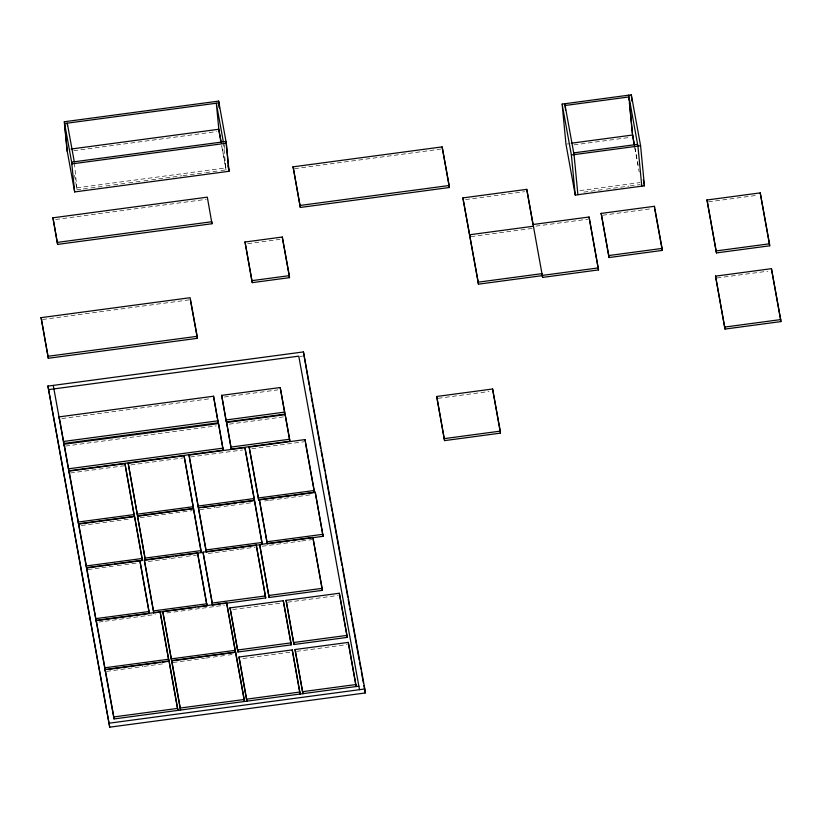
<?xml version="1.0" encoding="UTF-8"?>
<svg xmlns="http://www.w3.org/2000/svg" width="822" height="822" viewBox="0 0 822 822"><rect width="100%" height="100%" fill="white"/><g stroke="black" fill="none" stroke-linecap="round" stroke-linejoin="round"><path stroke-width="0.62" stroke-dasharray="4.11 3.08" d="M73.754 150.703L216.484 131.602M76.806 187.827L225.855 167.883L221.765 145.453M74.535 175.363L77.001 189.831L82.056 189.152M83.32 188.988L89.629 188.135M90.893 187.971L104.784 186.111M106.048 185.947L112.367 185.094M113.631 184.929L127.523 183.07M128.787 182.895L142.679 181.035M143.942 180.871L150.262 180.028M151.525 179.854L181.837 175.805M183.101 175.631L204.575 172.754M205.839 172.589L219.731 170.729M220.995 170.565L226.04 169.887L223.584 144.312M294.553 168.664L441.075 149.059M566.861 144.045L568.639 143.809M573.962 144.888L630.32 137.346M55.68 219.474L206.25 199.335M465.591 199.571L524.457 191.701M579.9 190.622L640.019 182.576M583.846 192.122L605.146 189.276M606.389 189.111L628.943 186.091M630.186 185.926L640.215 184.58M247.71 243.692L279.994 239.366M602.639 215.241L652.072 208.634M708.461 201.842L757.894 195.225M535.903 226.142L587.977 219.176M471.047 236.613L532.42 228.393M42.559 319.481L189.07 299.876M717.01 277.98L767.82 271.188M300.02 356.44L302.558 356.101M61.897 418.542L209.939 398.732M224.406 397.036L277.867 389.875M65.616 446.058L216.186 425.909M229.348 424.152L284.083 416.826M438.167 398.31L488.977 391.508M70.517 472.958L123.865 465.817M130.904 464.923L182.987 457.946M190.488 456.95L242.562 449.983M251.881 448.73L303.955 441.763M81.388 525.494L130.924 518.867M140.223 517.624L192.307 510.657M199.9 509.64L215.138 507.595M216.412 507.431L222.762 506.578M224.036 506.403L238 504.533M239.274 504.369L253.248 502.499M264.612 500.978L268.424 500.464M269.698 500.3L276.048 499.447M277.312 499.273L312.884 494.515M88.108 569.554L100.787 567.858M102.051 567.683L115.994 565.824M117.258 565.649L123.598 564.806M124.862 564.632L136.267 563.111M148.32 561.498L169.866 558.611M171.13 558.446L185.073 556.576M186.337 556.412L196.479 555.056M208.285 553.473L238.699 549.404M239.973 549.23L255.18 547.195M262.372 546.229L300.39 541.143M301.664 540.979L311.795 539.622M98.938 622.048L103.952 621.381M105.206 621.216L155.296 614.507M166.732 612.976L224.344 605.269M232.79 609.534L280.96 603.091M287.556 602.207L338.253 595.426M106.644 671.369L142.956 666.508M144.21 666.344L165.51 663.498M173.175 662.47L204.483 658.278M205.736 658.114L212.004 657.271M213.258 657.107L227.036 655.257M228.28 655.093L232.04 654.589M243.014 658.514L291.173 652.072M296.516 651.363L347.203 644.571M634.913 147.487L638.088 164.945M634.769 147.672L639.187 171.942M224.17 144.61L225.074 149.594M221.735 146.213L226.04 169.887M74.422 163.023L77.001 189.831"/><path stroke-width="1.23" d="M64.28 121.759L218.652 101.106L226.327 143.234L229.03 171.284L74.658 191.937L66.983 149.81L64.28 121.759L71.956 163.886L226.327 143.234M71.041 149.039L218.816 129.26L221.313 142.966M562.114 104.096L631.317 94.828L640.585 145.741L644.448 185.813L575.246 195.071L565.978 144.169L562.114 104.096L571.382 154.998L575.246 195.071M293.094 166.835L442.144 146.891L449.172 185.505L449.367 187.508L300.328 207.452L293.094 166.835L300.328 207.452M571.269 143.223L632.632 135.014L634.45 144.991M52.947 217.809L207.319 197.157L211.984 223.738L57.622 244.391L52.947 217.809L57.622 244.391M573.725 152.892L637.605 144.343M571.382 154.998L640.585 145.741M300.133 205.449L449.172 185.505M57.427 242.387L211.799 221.735L211.984 223.738M462.889 197.907L478.24 282.172L542.119 273.623L542.304 275.627L478.435 284.176L462.889 197.907L526.768 189.358L542.633 277.394L598.519 269.914L589.055 217.008L533.17 224.488M245.028 242.017L282.285 237.034L289.323 275.647L289.519 277.651L252.251 282.645L245.028 242.017L252.251 282.645M601.18 213.412L654.415 206.291L662.09 248.419L662.275 250.422L609.051 257.543L601.18 213.412L609.051 257.543M707.002 200.003L760.227 192.882L769.505 243.795L769.7 245.799L716.465 252.919L707.002 200.003L716.465 252.919M533.478 226.225L469.609 234.773L469.804 236.777M252.066 280.641L289.323 275.647M41.1 317.652L190.139 297.708L197.177 336.321L197.372 338.325L48.323 358.269L41.1 317.652L48.323 358.269M608.855 255.539L662.09 248.419M716.27 250.916L769.505 243.795M542.438 275.391L598.324 267.91M48.138 356.265L197.177 336.321M715.541 276.151L771.437 268.671L780.705 319.583L780.9 321.587L725.004 329.067L715.541 276.151L725.004 329.067M47.943 386.104L303.441 351.919L364.834 688.97L365.225 692.977L109.727 727.172L47.943 386.104L109.727 727.172M48.58 389.618L298.766 356.142L359.512 689.679M724.819 327.064L780.705 319.583M59.174 416.877L213.535 396.225L218.21 422.806L63.849 443.459L59.174 416.877L59.369 418.881M221.673 395.372L280.22 387.532L284.7 412.11L284.895 414.113L226.338 421.953L221.673 395.372L226.338 421.953M63.654 441.455L218.015 420.802M226.153 419.95L284.7 412.11M64.157 444.229L218.518 423.566L223.194 450.148L68.822 470.8L64.157 444.229L64.352 446.233M226.615 422.487L285.162 414.648L289.642 439.225L289.837 441.229L231.28 449.069L226.615 422.487L231.28 449.069M436.708 396.481L492.594 389.001L500.269 431.129L500.464 433.132L444.568 440.613L436.708 396.481L444.568 440.613M68.627 468.797L222.998 448.144M231.085 447.065L289.642 439.225M69.243 473.133L69.058 471.129L124.944 463.649L134.407 516.555L124.944 463.649M128.17 463.259L184.066 455.778L193.53 508.695L137.644 516.165L128.17 463.259L145.36 560.09L173.298 556.35M189.019 455.111L244.915 447.63L254.183 498.543L262.187 544.462L206.301 551.942L189.019 455.111L206.301 551.942M291.635 495.563L258.611 499.982L249.148 447.065L305.034 439.585L314.497 492.501L294.173 495.224M444.383 438.609L500.269 431.129M69.058 471.129L78.326 522.032L134.222 514.551M137.449 514.161L193.334 506.691M198.297 506.023L254.183 498.543M249.148 447.065L258.416 497.978L314.312 490.498M78.85 525.833L78.655 523.83L134.541 516.35L142.412 560.491L114.464 564.231M198.431 507.801L254.327 500.321M290.074 540.732L267.201 543.784L259.341 499.653L315.227 492.173L323.097 536.314L292.611 540.393M133.143 516.73L78.522 524.035L78.326 522.032M202.294 507.513L236.592 502.93M239.13 502.591L254.378 500.547M78.655 523.83L86.331 565.957L142.216 558.487M145.165 558.087L201.051 550.606L201.246 552.61L175.846 556.011M206.106 549.939L262.002 542.458L262.187 544.462M259.341 499.653L267.016 541.78L322.902 534.31M86.649 567.714L139.874 560.594L149.347 613.51L96.112 620.631L86.649 567.714L86.844 569.718M144.323 559.998L153.786 612.914L144.323 559.998L197.547 552.877L207.021 605.793L198.143 606.975M220.09 604.036L212.487 605.054L203.024 552.148L256.259 545.027L265.722 597.933L222.628 603.697M259.649 544.565L312.874 537.444L322.142 588.357L322.337 590.36L269.113 597.481L259.649 544.565L269.113 597.481M111.926 564.57L86.526 567.961L86.331 565.957M95.917 618.627L149.152 611.506M153.591 610.91L206.825 603.79M203.024 552.148L212.302 603.05L265.527 595.929M268.917 595.477L322.142 588.357M96.431 622.388L96.246 620.384L160.115 611.835L168.942 661.237L160.115 611.835M162.777 611.476L226.656 602.927L244.432 701.485L244.237 699.481L235.606 652.082L171.726 660.631L180.552 710.033L162.777 611.476L171.603 660.878L234.229 652.504M155.05 612.739L195.605 607.314M230.068 607.869L283.292 600.748L290.967 642.876L291.163 644.88L237.938 652L230.068 607.869L237.938 652M286.097 600.368L339.332 593.248L346.997 635.385L347.192 637.389L293.968 644.51L286.097 600.368L293.968 644.51M96.246 620.384L104.877 667.783L168.746 659.234M171.408 658.874L235.287 650.325M237.743 649.997L290.967 642.876M293.773 642.506L346.997 635.385M105.391 671.543L105.195 669.54L169.065 660.991L177.891 710.393L169.065 660.991M107.569 669.447L160.177 662.409M162.684 662.07L167.688 661.402M239.017 657.025L246.888 701.156L239.017 657.025L292.252 649.904L300.112 694.035L292.252 649.904M295.047 649.524L302.917 693.665L295.047 649.524L348.281 642.403L356.152 686.534L348.281 642.403M105.195 669.54L113.826 716.938L177.706 708.389M180.367 708.03L244.237 699.481M246.692 699.152L299.927 692.032M302.722 691.662L355.957 684.531M53.266 385.395L114.022 718.942L358.875 686.175M109.336 723.165L364.834 688.97M769.7 245.799L760.227 192.882M780.9 321.587L771.437 268.671M654.836 209.528L662.275 250.422M628.655 95.188L637.923 146.1L641.787 186.173M643.318 179.607L644.448 185.813M632.508 135.26L634.317 145.196M598.519 269.914L589.055 217.008M564.776 103.736L574.044 154.649L577.907 194.722M533.005 224.54L526.768 189.358M542.181 274.908L542.633 277.394M500.464 433.132L492.594 389.001M449.367 187.508L442.144 146.891M309.123 384.963L303.441 351.919M309.575 387.481L310.726 393.8M311.189 396.317L312.339 402.636M312.802 405.154L320.621 448.082M321.073 450.6L322.224 456.919M322.686 459.436L324.752 470.8M325.214 473.328L330.506 502.365M330.968 504.883L332.119 511.202M332.571 513.719L342.003 565.474M342.466 568.002L347.747 597.039M348.209 599.567L349.36 605.876M349.823 608.403L350.963 614.712M351.426 617.24L359.245 660.158M359.707 662.686L360.858 668.995M361.32 671.523L363.386 682.877M363.848 685.404L365.225 692.977M289.519 277.651L282.285 237.034M347.192 637.389L339.332 593.248M323.097 536.314L315.227 492.173M305.455 442.832L314.497 492.501M322.337 590.36L312.874 537.444M284.895 414.113L280.22 387.532M289.837 441.229L285.162 414.648M228.023 165.787L229.03 171.284M223.348 141.836L216.309 103.212L219.012 131.263L221.056 142.473M291.163 644.88L283.292 600.748M262.002 542.458L244.915 447.63M265.722 597.933L256.259 545.027M218.21 422.806L213.535 396.225M223.194 450.148L218.518 423.566M190.334 299.711L197.372 338.325M235.482 652.329L226.656 602.927M201.051 550.606L184.066 455.778M201.246 552.61L193.386 508.479L137.49 515.959L145.36 560.09M207.021 605.793L197.547 552.877M74.299 161.78L67.27 123.156L67.507 125.643M142.412 560.491L134.541 516.35M149.347 613.51L139.874 560.594M654.415 206.291L654.61 208.295M631.317 94.828L631.913 101.096M632.827 137.017L628.974 96.945L565.094 105.493L565.577 110.497M628.892 97.695L629.138 100.202M629.375 102.699L632.385 134.007M478.24 282.172L478.435 284.176M305.034 439.585L305.229 441.589M267.016 541.78L267.201 543.784M228.701 169.527L226.009 141.476L71.637 162.14L74.658 191.937M258.416 497.978L258.611 499.982M219.464 107.959L218.971 102.863L64.609 123.516L67.301 151.567M218.652 101.106L219.269 107.477M212.302 603.05L212.487 605.054M113.826 716.938L114.022 718.942M104.877 667.783L105.072 669.786"/></g></svg>
